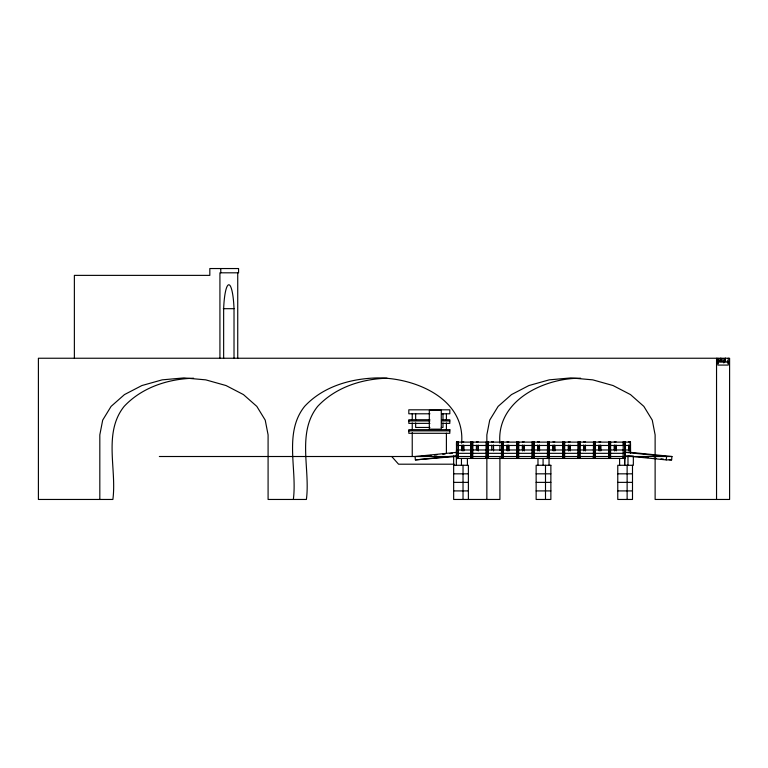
<?xml version="1.0" encoding="UTF-8"?>
<svg xmlns="http://www.w3.org/2000/svg" width="768" height="768" viewBox="0 0 768 768"><rect width="100%" height="100%" fill="white"/><g stroke="black" fill="none" stroke-linecap="round" stroke-linejoin="round"><path stroke-width="1.15" d="M456.384 457.805L456.528 441.773L458.304 441.773L458.275 458.112L456.384 457.805L458.275 458.112M458.016 457.805L458.16 441.773M470.803 457.805L470.957 441.773L472.733 441.773L472.704 458.112L470.803 457.805L472.704 458.112M472.445 457.805L472.589 441.773M486.125 457.805L486.269 441.773L488.045 441.773L488.016 458.112L486.125 457.805L488.016 458.112M487.757 457.805L487.91 441.773M501.446 457.805L501.59 441.773L503.366 441.773L503.338 458.112L501.446 457.805L503.338 458.112M503.078 457.805L503.222 441.773M516.768 457.805L516.912 441.773L518.688 441.773L518.659 458.112L516.768 457.805L518.659 458.112M518.4 457.805L518.544 441.773M532.09 457.805L532.234 441.773L534.01 441.773L533.981 458.112L532.09 457.805L533.981 458.112M533.722 457.805L533.866 441.773M547.402 457.805L547.555 441.773L549.331 441.773L549.302 458.112L547.402 457.805L549.302 458.112M549.043 457.805L549.187 441.773M562.723 457.805L562.867 441.773L564.653 441.773L564.614 458.112L562.723 457.805L564.614 458.112M564.355 457.805L564.509 441.773M578.045 457.805L578.189 441.773L579.965 441.773L579.936 458.112L578.045 457.805L579.936 458.112M579.677 457.805L579.821 441.773M593.366 457.805L593.51 441.773L595.286 441.773L595.258 458.112L593.366 457.805L595.258 458.112M594.998 457.805L595.142 441.773M608.688 457.805L608.832 441.773L610.608 441.773L610.579 458.112L608.688 457.805L610.579 458.112M610.32 457.805L610.464 441.773M624.893 441.773L625.008 458.112L623.107 457.805L623.261 441.773L625.037 441.773L624.662 465.283L624.71 458.458M666.25 459.907L666.595 456.509L625.344 452.371L625.008 455.77L666.25 459.907L671.616 459.907L671.952 456.509L630.701 452.371L624.365 452.371M717.878 363.571L718.762 360.874L719.357 361.93A5.856 1.018 90 0 0 719.578 362.122L726.566 362.122A5.856 1.018 -90 0 0 726.787 361.93L727.382 360.874L728.266 363.571M420.413 456.509L422.774 456.278M427.488 455.798L431.021 455.443M434.554 455.088L436.915 454.858M442.81 454.262L445.162 454.022M449.875 453.552L452.237 453.312M456.528 454.637L456.298 452.371L415.056 456.509L415.392 459.907L456.643 455.77M453.754 456.595L415.392 459.907M193.574 378.221C168.077 378.912 141.907 387.398 124.147 406.387C103.075 432.672 116.909 468.998 112.877 499.459L38.4 499.459L38.4 358.243L729.6 358.243L729.6 499.459L655.123 499.459L655.123 457.594M387.091 378.221C361.594 378.912 335.424 387.398 317.664 406.387C296.592 432.672 310.426 468.998 306.394 499.459L268.09 499.459L268.09 434.87L265.229 420.125L256.819 406.387L243.446 394.589L226.022 385.546L205.738 379.853L183.955 377.914L162.182 379.853L141.888 385.546L124.464 394.589L111.091 406.387L102.691 420.125L99.821 434.87L99.821 499.459M580.608 378.221C543.965 377.904 496.272 400.618 499.91 443.242M223.286 308.688L234.019 308.688L234.019 358.243M717.149 359.117L725.405 359.117L725.405 358.243M717.226 360.989L725.52 361.181L717.206 361.238M429.907 413.789L408.816 413.789L408.816 409.814L449.818 409.814L449.818 413.789L441.619 413.789M429.907 419.741L408.816 419.741L408.816 423.37L429.907 423.37M441.619 419.741L449.818 419.741L449.818 423.37L441.619 423.37M408.816 420.95L429.907 420.95M441.619 420.95L449.818 420.95M429.907 427.459L415.651 427.459L415.651 422.909M441.274 427.459L442.982 427.459L442.982 422.909M408.816 430.877L449.818 430.877M461.971 441.773L463.747 441.773M476.4 441.773L478.176 441.773M491.722 441.773L493.498 441.773M507.034 441.773L508.81 441.773M522.355 441.773L524.131 441.773M537.677 441.773L539.453 441.773M552.998 441.773L554.774 441.773M568.32 441.773L570.096 441.773M583.632 441.773L585.418 441.773M598.954 441.773L600.73 441.773M614.275 441.773L616.051 441.773M628.704 441.773L630.48 441.773L630.586 453.226M457.709 442.118L630.49 442.118M457.709 445.469L630.49 445.469L630.346 442.118M457.709 449.981L630.49 449.981L630.346 452.208L630.336 441.773M457.709 453.331L623.808 453.331M159.341 456.509L671.952 456.509M623.107 457.805L624.749 457.805M625.373 458.458L456.346 458.458L456.346 465.283M454.157 464.198L398.563 464.198L391.728 456.509M453.658 465.283L468.384 465.283L468.384 499.459M453.658 473.827L468.384 473.827M536.141 473.827L550.867 473.827M617.77 473.827L632.496 473.827M453.658 482.371L468.384 482.371M536.141 482.371L550.867 482.371M617.77 482.371L632.496 482.371M453.658 490.915L468.384 490.915M536.141 490.915L550.867 490.915M617.77 490.915L632.496 490.915M638.611 456.595L640.973 456.835M645.686 457.306L648.038 457.546M653.933 458.141L656.294 458.371M661.008 458.842L663.36 459.082M669.254 459.677L671.616 459.907M628.877 445.21L628.925 450.931M616.08 445.21L616.138 450.931M614.448 445.21L614.506 450.931M600.768 445.21L600.816 450.931M599.126 445.21L599.184 450.931M585.446 445.21L585.494 450.931M583.814 445.21L583.862 450.931M570.125 445.21L570.173 450.931M568.493 445.21L568.541 450.931M554.803 445.21L554.861 450.931M553.171 445.21L553.219 450.931M539.482 445.21L539.539 450.931M537.85 445.21L537.907 450.931M524.17 445.21L524.218 450.931M522.528 445.21L522.586 450.931M508.848 445.21L508.896 450.931M507.206 445.21L507.264 450.931M493.526 445.21L493.574 450.931M478.205 445.21L478.262 450.931M463.776 445.21L463.834 450.931M462.144 445.21L462.202 450.931M728.266 358.243L728.266 365.078L717.878 365.078L717.878 358.243M725.318 359.117L725.27 360.989M725.194 358.243L725.194 359.117M723.821 361.238L723.821 362.947M720.95 358.243L720.95 359.117M720.826 359.117L720.874 360.989M720.739 358.243L720.739 359.117M716.544 358.243L716.544 499.459M655.123 455.203L655.123 434.87L652.262 420.125L643.853 406.387L630.48 394.589L613.056 385.546L592.762 379.853L570.989 377.914L549.216 379.853L528.922 385.546L511.498 394.589L498.125 406.387L489.715 420.125L486.854 434.87L486.854 442.042M632.496 465.283L632.496 499.459L617.77 499.459L617.77 465.283L633.341 465.283L633.341 456.067L627.984 456.067L627.984 465.283M628.704 445.238L628.704 449.866M627.13 465.283L627.13 499.459M625.334 442.118L625.334 445.469M625.334 449.981L625.334 452.208M625.19 442.118L625.19 445.469M625.19 449.981L625.19 453.331M623.395 441.773L623.395 445.238M619.603 458.458L619.603 465.283M615.907 445.238L615.907 449.866M614.275 445.238L614.275 449.866M608.976 441.773L608.947 458.112M600.586 445.238L600.586 449.866M598.954 445.238L598.954 449.866M593.654 441.773L593.626 458.112M585.274 445.238L585.274 449.866M583.632 445.238L583.632 449.866M578.333 441.773L578.304 458.112M569.952 445.238L569.952 449.866M568.32 445.238L568.32 449.866M563.011 441.773L562.982 458.112M554.63 445.238L554.63 449.866M552.998 445.238L552.998 449.866M549.034 458.458L549.034 465.283M547.699 441.773L547.661 458.112M545.501 465.283L545.501 499.459M543.082 458.458L543.082 465.283M539.309 445.238L539.309 449.866M537.974 458.458L537.974 465.283M537.677 445.238L537.677 449.866M532.378 441.773L532.349 458.112M523.987 445.238L523.987 449.866M522.355 445.238L522.355 449.866M517.056 441.773L517.027 458.112M508.675 445.238L508.675 449.866M507.034 445.238L507.034 449.866M501.734 441.773L501.706 458.112M499.91 445.632L499.91 450.422M499.91 457.594L499.91 499.459L453.658 499.459L453.658 456.067M493.354 445.238L493.354 449.866M491.722 445.238L491.722 449.866M486.854 457.594L486.854 499.459M486.413 441.773L486.384 458.112M478.032 445.238L478.032 449.866M476.4 445.238L476.4 449.866M471.091 441.773L471.062 458.112M467.405 458.458L467.405 465.283M463.603 445.238L463.603 449.866M463.027 465.283L463.027 499.459M461.971 445.238L461.971 449.866M461.606 443.242C465.542 398.534 414.787 377.702 377.472 377.914C350.88 378.509 323.165 386.381 304.608 406.387C283.536 432.672 297.37 468.998 293.338 499.459M461.606 445.632L461.606 450.422M461.453 458.458L461.453 465.283M456.643 456.922L456.643 459.216M456.518 442.118L456.518 445.469M456.518 449.981L456.518 453.331M446.4 413.789L446.4 420.624M446.4 422.909L446.4 429.744M446.4 433.2L446.4 452.957M442.982 413.789L442.982 420.624M415.651 413.789L415.651 420.624M412.234 413.789L412.234 420.624M412.234 422.909L412.234 429.744M412.234 432.586L412.234 456.442M237.734 272.813L237.734 358.243M223.642 358.243L223.642 308.688A30.653 5.318 -90 0 1 228.826 284.774A30.653 5.318 -90 0 1 234.019 308.688M220.771 268.541L220.771 272.813M219.926 358.243L219.926 272.813L238.57 272.813L238.57 268.541L209.827 268.541L209.827 275.376L74.371 275.376L74.371 358.243M441.274 410.371L429.312 410.371L429.312 429.168L441.274 429.168L441.274 410.371M449.818 429.667L408.816 429.667L408.816 433.296L449.818 433.296L449.818 429.667M550.867 465.283L536.141 465.283L536.141 499.459L550.867 499.459L550.867 465.283"/></g></svg>
